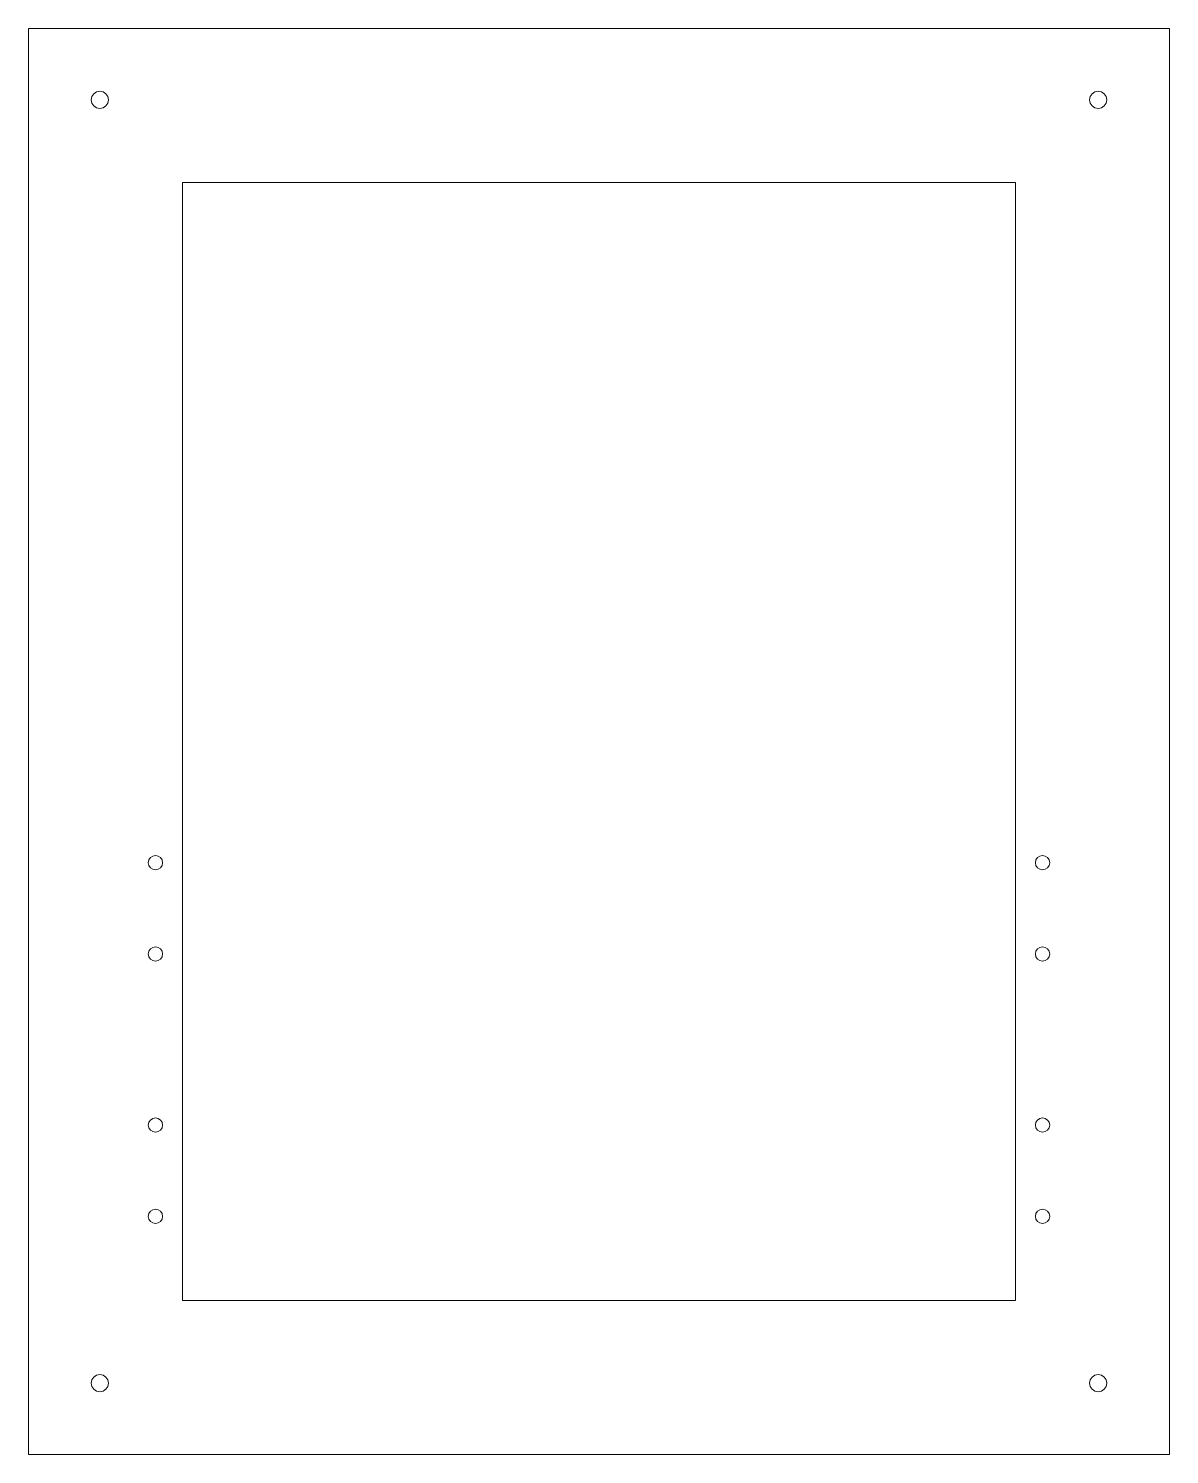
# Model space of a CAD drawing. Header units: millimetres. Extents: x 0 to 400, y 0 to 500.
import ezdxf

# ---------------------------------------------------------------- set-up
doc = ezdxf.new("R2010")
doc.units = ezdxf.units.MM

msp = doc.modelspace()

# ---------------------------------------------------------------- linework, layer by layer
at = {"color": 7, "linetype": 'Continuous', "lineweight": 15}
for p, q in [((0, 500), (0, 0)), ((400, 500), (0, 500)), ((400, 0), (400, 500)), ((54, 446), (54, 54)), ((346, 446), (54, 446)), ((346, 54), (346, 446)), ((54, 54), (346, 54)), ((0, 0), (400, 0))]:
    msp.add_line(p, q, dxfattribs=at)
for centre, radius in [((25, 475), 3), ((375, 475), 3), ((44.5, 207.5), 2.5), ((355.5, 207.5), 2.5), ((44.5, 175.5), 2.5), ((355.5, 175.5), 2.5), ((44.5, 115.5), 2.5), ((355.5, 115.5), 2.5), ((44.5, 83.5), 2.5), ((355.5, 83.5), 2.5), ((25, 25), 3), ((375, 25), 3)]:
    msp.add_circle(centre, radius, dxfattribs=at)

doc.saveas('drawing.dxf')
